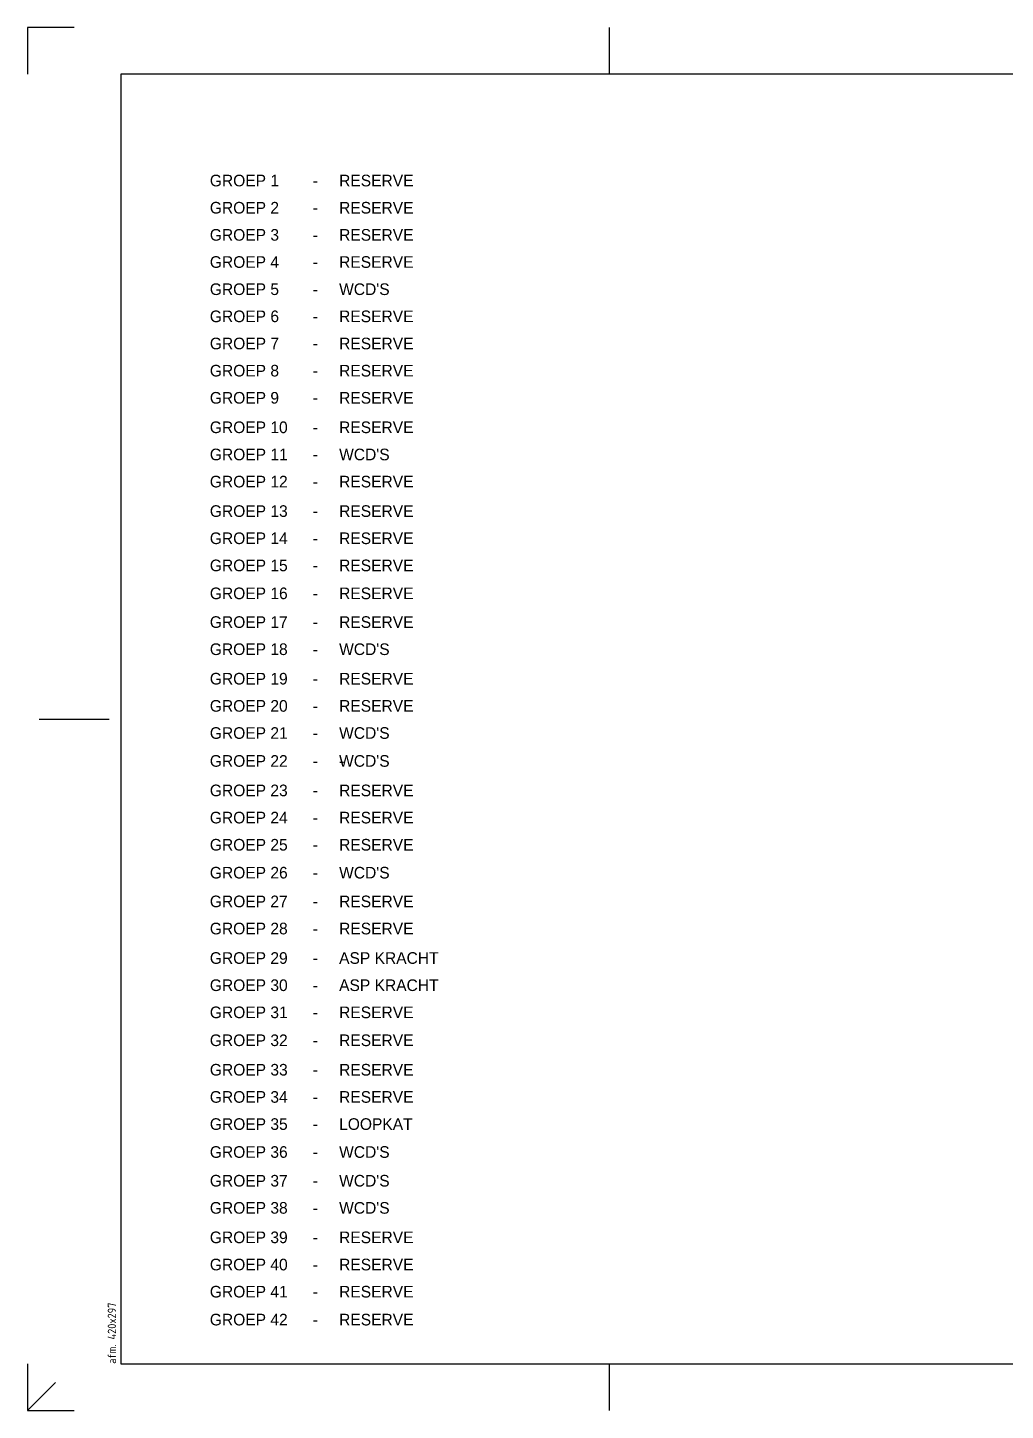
# Model space of a CAD drawing. Header units: millimetres. Extents: x 0 to 420, y 0 to 297.
# Drawn here: x 0 to 210, y 0 to 297 of the extents above; entities that cross this region are included whole.
import ezdxf

# ---------------------------------------------------------------- set-up
doc = ezdxf.new("R2010")
doc.units = ezdxf.units.MM
for name, color, linetype in [('00att018', 1, 'CONTINUOUS'), ('00kad018', 1, 'CONTINUOUS'), ('00kad070', 5, 'CONTINUOUS'), ('BL$2----_KADER', 7, 'CONTINUOUS'), ('EL6-----', 7, 'CONTINUOUS')]:
    doc.layers.add(name, color=color, linetype=linetype)
doc.styles.add('BURO-035', font='BUROFONT.shx', dxfattribs={"height": 3.5})
doc.styles.add('ISO', font='isocp.shx')

# ---------------------------------------------------------------- blocks, each defined once
blk = doc.blocks.new('a3-windesheim-hor')
at = {"layer": '00kad018', "color": 1}
for p, q in [((0, 297), (0, 287)), ((10, 297), (0, 297)), ((125, 287), (125, 297)), ((2.5, 148.5), (17.5, 148.5)), ((0, 10), (0, 0)), ((125, 0), (125, 10)), ((0, 0), (6, 6)), ((0, 0), (10, 0))]:
    blk.add_line(p, q, dxfattribs=at)
at = {"layer": '00kad070', "color": 5}
for p, q in [((20, 287), (20, 10)), ((410, 287), (20, 287)), ((20, 10), (410, 10))]:
    blk.add_line(p, q, dxfattribs=at)
at = {"layer": '00att018', "color": 1, "style": 'ISO'}
blk.add_text('afm. 420x297', height=1.8, rotation=90, dxfattribs=at).set_placement((19, 10))

msp = doc.modelspace()

# ---------------------------------------------------------------- block references
at = {"layer": 'BL$2----_KADER'}
msp.add_blockref('a3-windesheim-hor', (0, 0), dxfattribs=at)

# ---------------------------------------------------------------- texts
at = {"layer": 'EL6-----', "color": 2, "style": 'BURO-035'}
for s, p in [('GROEP 1', (39.13, 262.91)), ('RESERVE', (66.9, 262.91)), ('-', (61.23, 262.91)), ('GROEP 2', (39.13, 257.07)), ('RESERVE', (66.9, 257.07)), ('-', (61.23, 257.07)), ('GROEP 3', (39.13, 251.24)), ('RESERVE', (66.9, 251.24)), ('-', (61.23, 251.24)), ('GROEP 4', (39.13, 245.41)), ('-', (61.23, 245.41)), ('RESERVE', (66.9, 245.41)), ('GROEP 5', (39.13, 239.57)), ('-', (61.23, 239.57)), ("WCD'S", (66.9, 239.57)), ('GROEP 6', (39.13, 233.74)), ('-', (61.23, 233.74)), ('RESERVE', (66.9, 233.74)), ('GROEP 7', (39.13, 227.91)), ('-', (61.23, 227.91)), ('RESERVE', (66.9, 227.91)), ('GROEP 8', (39.13, 222.07)), ('-', (61.23, 222.07)), ('RESERVE', (66.9, 222.07)), ('GROEP 9', (39.13, 216.24)), ('-', (61.23, 216.24)), ('RESERVE', (66.9, 216.24)), ('GROEP 10', (39.13, 209.91)), ('-', (61.23, 209.91)), ('RESERVE', (66.9, 209.91)), ('GROEP 11', (39.13, 204.07)), ('-', (61.23, 204.07)), ("WCD'S", (66.9, 204.07)), ('GROEP 12', (39.13, 198.24)), ('-', (61.23, 198.24)), ('RESERVE', (66.9, 198.24)), ('GROEP 13', (39.13, 191.91)), ('RESERVE', (66.9, 191.91)), ('-', (61.23, 191.91)), ('GROEP 14', (39.13, 186.07)), ('-', (61.23, 186.07)), ('RESERVE', (66.9, 186.07)), ('GROEP 15', (39.13, 180.24)), ('-', (61.23, 180.24)), ('RESERVE', (66.9, 180.24)), ('GROEP 16', (39.13, 174.24)), ('-', (61.23, 174.24)), ('RESERVE', (66.9, 174.24)), ('GROEP 17', (39.13, 168.07)), ('RESERVE', (66.9, 168.07)), ('-', (61.23, 168.07)), ('GROEP 18', (39.13, 162.24)), ("WCD'S", (66.9, 162.24)), ('-', (61.23, 162.24)), ('GROEP 19', (39.13, 155.91)), ('RESERVE', (66.9, 155.91)), ('-', (61.23, 155.91)), ('GROEP 20', (39.13, 150.07)), ('RESERVE', (66.9, 150.07)), ('-', (61.23, 150.07)), ('GROEP 21', (39.13, 144.24)), ("WCD'S", (66.9, 144.24)), ('-', (61.23, 144.24)), ('GROEP 22', (39.13, 138.24)), ("WCD'S", (66.9, 138.24)), ('-', (61.23, 138.24)), ('-', (66.9, 138.24)), ('GROEP 23', (39.13, 131.91)), ('RESERVE', (66.9, 131.91)), ('-', (61.23, 131.91)), ('GROEP 24', (39.13, 126.07)), ('RESERVE', (66.9, 126.07)), ('-', (61.23, 126.07)), ('GROEP 25', (39.13, 120.24)), ('RESERVE', (66.9, 120.24)), ('-', (61.23, 120.24)), ('GROEP 26', (39.13, 114.24)), ("WCD'S", (66.9, 114.24)), ('-', (61.23, 114.24)), ('GROEP 27', (39.13, 108.07)), ('RESERVE', (66.9, 108.07)), ('-', (61.23, 108.07)), ('GROEP 28', (39.13, 102.24)), ('RESERVE', (66.9, 102.24)), ('-', (61.23, 102.24)), ('GROEP 29', (39.13, 95.91)), ('ASP KRACHT', (66.9, 95.91)), ('-', (61.23, 95.91)), ('GROEP 30', (39.13, 90.07)), ('ASP KRACHT', (66.9, 90.07)), ('-', (61.23, 90.07)), ('GROEP 31', (39.13, 84.24)), ('RESERVE', (66.9, 84.24)), ('-', (61.23, 84.24)), ('GROEP 32', (39.13, 78.24)), ('RESERVE', (66.9, 78.24)), ('-', (61.23, 78.24)), ('GROEP 33', (39.13, 71.91)), ('RESERVE', (66.9, 71.91)), ('-', (61.23, 71.91)), ('GROEP 34', (39.13, 66.07)), ('RESERVE', (66.9, 66.07)), ('-', (61.23, 66.07)), ('GROEP 35', (39.13, 60.24)), ('LOOPKAT', (66.9, 60.24)), ('-', (61.23, 60.24)), ('GROEP 36', (39.13, 54.24)), ("WCD'S", (66.9, 54.24)), ('-', (61.23, 54.24)), ('GROEP 37', (39.13, 48.07)), ("WCD'S", (66.9, 48.07)), ('-', (61.23, 48.07)), ('GROEP 38', (39.13, 42.24)), ("WCD'S", (66.9, 42.24)), ('-', (61.23, 42.24)), ('GROEP 39', (39.13, 35.91)), ('-', (61.23, 35.91)), ('RESERVE', (66.9, 35.91)), ('GROEP 40', (39.13, 30.07)), ('-', (61.23, 30.07)), ('RESERVE', (66.9, 30.07)), ('GROEP 41', (39.13, 24.24)), ('RESERVE', (66.9, 24.24)), ('-', (61.23, 24.24)), ('GROEP 42', (39.13, 18.24)), ('-', (61.23, 18.24)), ('RESERVE', (66.9, 18.24))]:
    msp.add_text(s, height=2.5, dxfattribs=at).set_placement(p)

doc.saveas('drawing.dxf')
